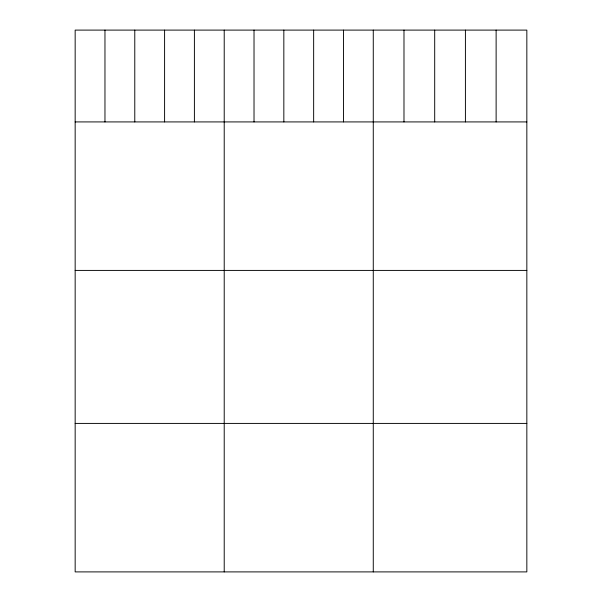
<?xml version="1.0" encoding="UTF-8"?>
<svg xmlns="http://www.w3.org/2000/svg" width="602" height="602" viewBox="0 0 602 602"><rect width="100%" height="100%" fill="white"/><g stroke="black" fill="none" stroke-linecap="round" stroke-linejoin="round"><path stroke-width="0.9" d="M526.84 121.92L526.84 571.9L75.16 571.9L75.16 30.1L526.84 30.1L526.84 121.92L75.16 121.92M75.16 270.411L526.84 270.411M75.16 423.409L526.84 423.409M496.123 30.1L496.123 121.92M465.414 30.1L465.414 121.92M434.697 30.1L434.697 121.92M403.987 30.1L403.987 121.92M373.27 30.1L373.27 571.9M343.456 30.1L343.456 121.92M313.65 30.1L313.65 121.92M283.835 30.1L283.835 121.92M254.021 30.1L254.021 121.92M224.215 30.1L224.215 571.9M194.401 30.1L194.401 121.92M164.594 30.1L164.594 121.92M134.78 30.1L134.78 121.92M104.966 30.1L104.966 121.92"/></g></svg>
